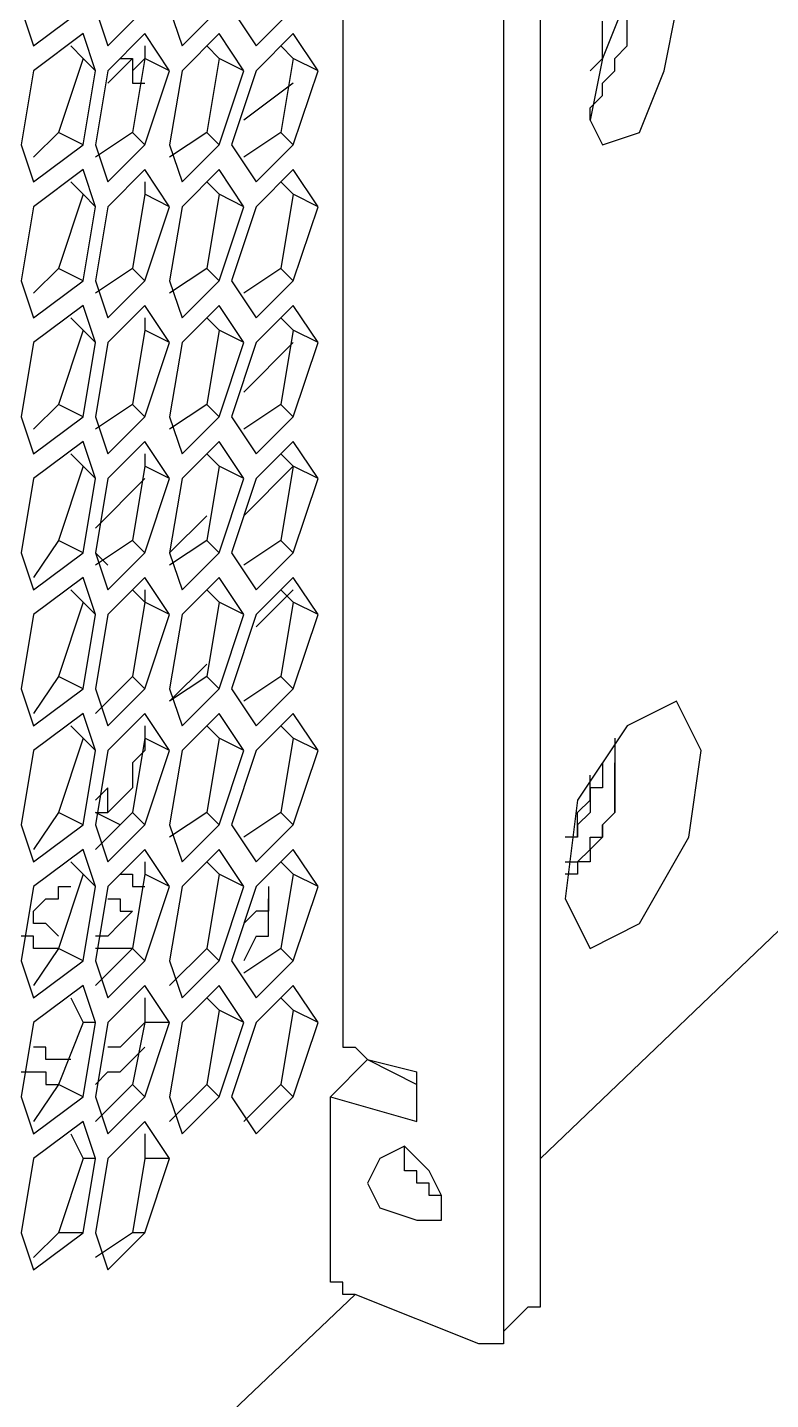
# Model space of a CAD drawing. Header units: millimetres. Extents: x 929 to 1725, y 58 to 532.
# Drawn here: x 1097.09 to 1104.12, y 390.11 to 403.1 of the extents above; entities that cross this region are included whole.
import ezdxf

# ---------------------------------------------------------------- set-up
doc = ezdxf.new("R2010")
doc.units = ezdxf.units.MM
doc.header["$MEASUREMENT"] = 0
doc.layers.add('TT-WIRE-EQPM', color=6, linetype='CONTINUOUS')

msp = doc.modelspace()

# ---------------------------------------------------------------- linework, layer by layer
at = {"layer": 'TT-WIRE-EQPM', "linetype": 'Continuous'}
for points in [[(1104.63812, 413.93008), (1104.63812, 413.93008), (1104.63812, 414.04713), (1104.63812, 414.04713), (1104.75516, 414.04713), (1104.75516, 414.04713), (1104.75516, 413.93008), (1104.75516, 413.93008), (1104.75516, 413.93008), (1104.75516, 413.93008), (1104.75516, 413.81304), (1104.75516, 395.32047), (1104.75516, 395.32047), (1104.75516, 395.20343), (1104.75516, 395.20343), (1104.75516, 395.20343), (1104.75516, 395.08638), (1104.75516, 395.08638), (1104.63812, 394.96934), (1104.63812, 394.96934), (1104.63812, 394.96934), (1104.63812, 394.96934), (1101.94616, 392.39443)], [(1101.94616, 391.10697), (1101.94616, 409.59954)], [(1101.59504, 409.36546), (1101.59504, 390.87289)], [(1100.0735, 407.96096), (1100.0735, 393.56484)], [(1102.53137, 401.99184), (1102.8825, 402.10888), (1103.11658, 402.69409), (1103.23362, 403.2793), (1103.11658, 403.51338), (1102.76545, 403.39634), (1102.53137, 402.81113), (1102.41433, 402.22592), (1102.53137, 401.99184)], [(1102.41433, 402.22592), (1102.41433, 402.34296), (1102.53137, 402.46001), (1102.53137, 402.57705), (1102.64841, 402.69409), (1102.64841, 402.81113), (1102.76545, 402.92817), (1102.76545, 403.04521), (1102.76545, 403.16226), (1102.76545, 403.2793), (1102.76545, 403.2793), (1102.76545, 403.2793), (1102.76545, 403.2793), (1102.76545, 403.39634), (1102.76545, 403.39634), (1102.76545, 403.39634), (1102.76545, 403.39634), (1102.76545, 403.39634), (1102.76545, 403.39634), (1102.76545, 403.39634), (1102.76545, 403.39634)], [(1097.03042, 403.2793), (1097.14746, 402.92817)], [(1097.14746, 402.92817), (1097.61562, 403.2793)], [(1097.73267, 403.2793), (1097.84971, 402.92817)], [(1097.84971, 402.92817), (1098.20083, 403.2793)], [(1098.43492, 403.2793), (1098.55196, 402.92817)], [(1098.55196, 402.92817), (1098.90308, 403.2793)], [(1099.02012, 403.2793), (1099.25421, 402.92817)], [(1099.25421, 402.92817), (1099.60533, 403.2793)], [(1102.41433, 402.69409), (1102.41433, 402.69409), (1102.53137, 402.81113), (1102.53137, 402.81113), (1102.53137, 402.81113), (1102.53137, 402.92817), (1102.53137, 402.92817), (1102.53137, 402.92817), (1102.53137, 403.04521), (1102.53137, 403.04521), (1102.53137, 403.16226)], [(1097.61562, 403.04521), (1097.14746, 402.69409)], [(1097.73267, 402.69409), (1097.61562, 403.04521)], [(1098.20083, 403.04521), (1097.84971, 402.69409)], [(1098.43492, 402.69409), (1098.20083, 403.04521)], [(1098.90308, 403.04521), (1098.55196, 402.69409)], [(1099.13716, 402.69409), (1098.90308, 403.04521)], [(1099.60533, 403.04521), (1099.25421, 402.69409)], [(1099.83941, 402.69409), (1099.60533, 403.04521)], [(1097.49858, 402.92817), (1097.61562, 402.81113)], [(1098.20083, 402.92817), (1098.20083, 402.81113)], [(1098.78604, 402.92817), (1098.90308, 402.81113)], [(1099.48829, 402.92817), (1099.60533, 402.81113)], [(1097.61562, 402.81113), (1097.38154, 402.10888)], [(1097.73267, 402.69409), (1097.61562, 402.81113)], [(1097.84971, 402.57705), (1098.08379, 402.81113)], [(1097.96675, 402.81113), (1098.08379, 402.81113)], [(1098.20083, 402.81113), (1098.08379, 402.10888)], [(1098.08379, 402.69409), (1098.20083, 402.81113)], [(1098.08379, 402.81113), (1098.08379, 402.81113), (1098.08379, 402.69409), (1098.08379, 402.69409), (1098.08379, 402.69409), (1098.08379, 402.57705), (1098.08379, 402.57705), (1098.08379, 402.57705), (1098.20083, 402.57705), (1098.20083, 402.57705), (1098.20083, 402.57705)], [(1098.43492, 402.69409), (1098.20083, 402.81113)], [(1098.90308, 402.81113), (1098.78604, 402.10888)], [(1099.13716, 402.69409), (1098.90308, 402.81113)], [(1099.60533, 402.81113), (1099.48829, 402.10888)], [(1099.83941, 402.69409), (1099.60533, 402.81113)], [(1097.14746, 402.69409), (1097.03042, 401.99184)], [(1097.61562, 401.99184), (1097.73267, 402.69409)], [(1097.84971, 402.69409), (1097.73267, 401.99184)], [(1098.20083, 401.99184), (1098.43492, 402.69409)], [(1098.55196, 402.69409), (1098.43492, 401.99184)], [(1098.90308, 401.99184), (1099.13716, 402.69409)], [(1099.25421, 402.69409), (1099.02012, 401.99184)], [(1099.60533, 401.99184), (1099.83941, 402.69409)], [(1099.60533, 402.57705), (1099.13716, 402.22592)], [(1097.38154, 402.10888), (1097.14746, 401.8748)], [(1097.61562, 401.99184), (1097.38154, 402.10888)], [(1098.08379, 402.10888), (1097.73267, 401.8748)], [(1098.20083, 401.99184), (1098.08379, 402.10888)], [(1098.78604, 402.10888), (1098.43492, 401.8748)], [(1098.90308, 401.99184), (1098.78604, 402.10888)], [(1099.48829, 402.10888), (1099.13716, 401.8748)], [(1099.60533, 401.99184), (1099.48829, 402.10888)], [(1097.03042, 401.99184), (1097.14746, 401.64072)], [(1097.14746, 401.64072), (1097.61562, 401.99184)], [(1097.73267, 401.99184), (1097.84971, 401.64072)], [(1097.84971, 401.64072), (1098.20083, 401.99184)], [(1098.43492, 401.99184), (1098.55196, 401.64072)], [(1098.55196, 401.64072), (1098.90308, 401.99184)], [(1099.02012, 401.99184), (1099.25421, 401.64072)], [(1099.25421, 401.64072), (1099.60533, 401.99184)], [(1097.61562, 401.75776), (1097.14746, 401.40663)], [(1097.73267, 401.40663), (1097.61562, 401.75776)], [(1098.20083, 401.75776), (1097.84971, 401.40663)], [(1098.43492, 401.40663), (1098.20083, 401.75776)], [(1098.90308, 401.75776), (1098.55196, 401.40663)], [(1099.13716, 401.40663), (1098.90308, 401.75776)], [(1099.60533, 401.75776), (1099.25421, 401.40663)], [(1099.83941, 401.40663), (1099.60533, 401.75776)], [(1097.49858, 401.64072), (1097.61562, 401.52367)], [(1098.20083, 401.64072), (1098.20083, 401.52367)], [(1098.78604, 401.64072), (1098.90308, 401.52367)], [(1099.48829, 401.64072), (1099.60533, 401.52367)], [(1097.61562, 401.52367), (1097.38154, 400.82142)], [(1097.73267, 401.40663), (1097.61562, 401.52367)], [(1098.20083, 401.52367), (1098.08379, 400.82142)], [(1098.43492, 401.40663), (1098.20083, 401.52367)], [(1098.90308, 401.52367), (1098.78604, 400.82142)], [(1099.13716, 401.40663), (1098.90308, 401.52367)], [(1099.60533, 401.52367), (1099.48829, 400.82142)], [(1099.83941, 401.40663), (1099.60533, 401.52367)], [(1097.14746, 401.40663), (1097.03042, 400.70438)], [(1097.61562, 400.70438), (1097.73267, 401.40663)], [(1097.84971, 401.40663), (1097.73267, 400.70438)], [(1098.20083, 400.70438), (1098.43492, 401.40663)], [(1098.55196, 401.40663), (1098.43492, 400.70438)], [(1098.90308, 400.70438), (1099.13716, 401.40663)], [(1099.25421, 401.40663), (1099.02012, 400.70438)], [(1099.60533, 400.70438), (1099.83941, 401.40663)], [(1097.38154, 400.82142), (1097.14746, 400.58734)], [(1097.61562, 400.70438), (1097.38154, 400.82142)], [(1098.08379, 400.82142), (1097.73267, 400.58734)], [(1098.20083, 400.70438), (1098.08379, 400.82142)], [(1098.78604, 400.82142), (1098.43492, 400.58734)], [(1098.90308, 400.70438), (1098.78604, 400.82142)], [(1099.48829, 400.82142), (1099.13716, 400.58734)], [(1099.60533, 400.70438), (1099.48829, 400.82142)], [(1097.03042, 400.70438), (1097.14746, 400.35326)], [(1097.14746, 400.35326), (1097.61562, 400.70438)], [(1097.73267, 400.70438), (1097.84971, 400.35326)], [(1097.84971, 400.35326), (1098.20083, 400.70438)], [(1098.43492, 400.70438), (1098.55196, 400.35326)], [(1098.55196, 400.35326), (1098.90308, 400.70438)], [(1099.02012, 400.70438), (1099.25421, 400.35326)], [(1099.25421, 400.35326), (1099.60533, 400.70438)], [(1097.61562, 400.4703), (1097.14746, 400.11917)], [(1097.73267, 400.11917), (1097.61562, 400.4703)], [(1098.20083, 400.4703), (1097.84971, 400.11917)], [(1098.43492, 400.11917), (1098.20083, 400.4703)], [(1098.90308, 400.4703), (1098.55196, 400.11917)], [(1099.13716, 400.11917), (1098.90308, 400.4703)], [(1099.60533, 400.4703), (1099.25421, 400.11917)], [(1099.83941, 400.11917), (1099.60533, 400.4703)], [(1097.49858, 400.35326), (1097.61562, 400.23622)], [(1098.20083, 400.35326), (1098.20083, 400.23622)], [(1098.78604, 400.35326), (1098.90308, 400.23622)], [(1099.48829, 400.35326), (1099.60533, 400.23622)], [(1097.61562, 400.23622), (1097.38154, 399.53397)], [(1097.73267, 400.11917), (1097.61562, 400.23622)], [(1098.20083, 400.23622), (1098.08379, 399.53397)], [(1098.43492, 400.11917), (1098.20083, 400.23622)], [(1098.90308, 400.23622), (1098.78604, 399.53397)], [(1099.13716, 400.11917), (1098.90308, 400.23622)], [(1099.60533, 400.23622), (1099.48829, 399.53397)], [(1099.83941, 400.11917), (1099.60533, 400.23622)], [(1097.14746, 400.11917), (1097.03042, 399.41692)], [(1097.61562, 399.41692), (1097.73267, 400.11917)], [(1097.84971, 400.11917), (1097.73267, 399.41692)], [(1098.20083, 399.41692), (1098.43492, 400.11917)], [(1098.55196, 400.11917), (1098.43492, 399.41692)], [(1098.90308, 399.41692), (1099.13716, 400.11917)], [(1099.25421, 400.11917), (1099.02012, 399.41692)], [(1099.60533, 400.11917), (1099.13716, 399.65101)], [(1099.60533, 399.41692), (1099.83941, 400.11917)], [(1097.38154, 399.53397), (1097.14746, 399.29988)], [(1097.61562, 399.41692), (1097.38154, 399.53397)], [(1098.08379, 399.53397), (1097.73267, 399.29988)], [(1098.20083, 399.41692), (1098.08379, 399.53397)], [(1098.78604, 399.53397), (1098.43492, 399.29988)], [(1098.90308, 399.41692), (1098.78604, 399.53397)], [(1099.48829, 399.53397), (1099.13716, 399.29988)], [(1099.60533, 399.41692), (1099.48829, 399.53397)], [(1097.03042, 399.41692), (1097.14746, 399.0658)], [(1097.14746, 399.0658), (1097.61562, 399.41692)], [(1097.73267, 399.41692), (1097.84971, 399.0658)], [(1097.84971, 399.0658), (1098.20083, 399.41692)], [(1098.43492, 399.41692), (1098.55196, 399.0658)], [(1098.55196, 399.0658), (1098.90308, 399.41692)], [(1099.02012, 399.41692), (1099.25421, 399.0658)], [(1099.25421, 399.0658), (1099.60533, 399.41692)], [(1097.61562, 399.18284), (1097.14746, 398.83172)], [(1097.73267, 398.83172), (1097.61562, 399.18284)], [(1098.20083, 399.18284), (1097.84971, 398.83172)], [(1098.43492, 398.83172), (1098.20083, 399.18284)], [(1098.90308, 399.18284), (1098.55196, 398.83172)], [(1099.13716, 398.83172), (1098.90308, 399.18284)], [(1099.60533, 399.18284), (1099.25421, 398.83172)], [(1099.83941, 398.83172), (1099.60533, 399.18284)], [(1097.49858, 399.0658), (1097.61562, 398.94876)], [(1098.20083, 399.0658), (1098.20083, 398.94876)], [(1098.78604, 399.0658), (1098.90308, 398.94876)], [(1099.48829, 399.0658), (1099.60533, 398.94876)], [(1097.61562, 398.94876), (1097.38154, 398.24651)], [(1097.73267, 398.83172), (1097.61562, 398.94876)], [(1098.20083, 398.94876), (1098.08379, 398.24651)], [(1098.43492, 398.83172), (1098.20083, 398.94876)], [(1098.90308, 398.94876), (1098.78604, 398.24651)], [(1099.13716, 398.83172), (1098.90308, 398.94876)], [(1099.13716, 398.48059), (1099.60533, 398.94876)], [(1099.60533, 398.94876), (1099.48829, 398.24651)], [(1099.83941, 398.83172), (1099.60533, 398.94876)], [(1097.14746, 398.83172), (1097.03042, 398.12947)], [(1097.61562, 398.12947), (1097.73267, 398.83172)], [(1097.84971, 398.83172), (1097.73267, 398.12947)], [(1098.20083, 398.83172), (1097.73267, 398.36355)], [(1098.20083, 398.12947), (1098.43492, 398.83172)], [(1098.55196, 398.83172), (1098.43492, 398.12947)], [(1098.90308, 398.12947), (1099.13716, 398.83172)], [(1099.25421, 398.83172), (1099.02012, 398.12947)], [(1099.60533, 398.12947), (1099.83941, 398.83172)], [(1098.43492, 398.12947), (1098.78604, 398.48059)], [(1097.38154, 398.24651), (1097.14746, 397.89538)], [(1097.61562, 398.12947), (1097.38154, 398.24651)], [(1098.08379, 398.24651), (1097.73267, 398.01243)], [(1098.20083, 398.12947), (1098.08379, 398.24651)], [(1098.78604, 398.24651), (1098.43492, 398.01243)], [(1098.90308, 398.12947), (1098.78604, 398.24651)], [(1099.48829, 398.24651), (1099.13716, 398.01243)], [(1099.60533, 398.12947), (1099.48829, 398.24651)], [(1097.03042, 398.12947), (1097.14746, 397.77834)], [(1097.14746, 397.77834), (1097.61562, 398.12947)], [(1097.73267, 398.12947), (1097.84971, 397.77834)], [(1097.73267, 398.12947), (1097.84971, 398.01243), (1097.84971, 398.01243)], [(1097.84971, 397.77834), (1098.20083, 398.12947)], [(1098.43492, 398.12947), (1098.55196, 397.77834)], [(1098.55196, 397.77834), (1098.90308, 398.12947)], [(1099.02012, 398.12947), (1099.25421, 397.77834)], [(1099.25421, 397.77834), (1099.60533, 398.12947)], [(1097.61562, 397.89538), (1097.14746, 397.54426)], [(1097.73267, 397.54426), (1097.61562, 397.89538)], [(1098.20083, 397.89538), (1097.84971, 397.54426)], [(1098.43492, 397.54426), (1098.20083, 397.89538)], [(1098.90308, 397.89538), (1098.55196, 397.54426)], [(1099.13716, 397.54426), (1098.90308, 397.89538)], [(1099.60533, 397.89538), (1099.25421, 397.54426)], [(1099.83941, 397.54426), (1099.60533, 397.89538)], [(1097.49858, 397.77834), (1097.61562, 397.6613)], [(1098.08379, 397.77834), (1098.08379, 397.77834), (1098.08379, 397.77834), (1098.08379, 397.77834), (1098.20083, 397.6613), (1098.20083, 397.6613), (1098.20083, 397.6613), (1098.20083, 397.6613), (1098.20083, 397.6613), (1098.20083, 397.6613), (1098.20083, 397.6613)], [(1098.20083, 397.77834), (1098.20083, 397.6613)], [(1098.78604, 397.77834), (1098.90308, 397.6613)], [(1099.60533, 397.77834), (1099.25421, 397.42722)], [(1099.48829, 397.77834), (1099.60533, 397.6613)], [(1097.14746, 397.54426), (1097.03042, 396.84201)], [(1097.61562, 397.6613), (1097.38154, 396.95905)], [(1097.73267, 397.54426), (1097.61562, 397.6613)], [(1097.61562, 396.84201), (1097.73267, 397.54426)], [(1097.84971, 397.54426), (1097.73267, 396.84201)], [(1098.20083, 397.6613), (1098.08379, 396.95905)], [(1098.43492, 397.54426), (1098.20083, 397.6613)], [(1098.20083, 396.84201), (1098.43492, 397.54426)], [(1098.55196, 397.54426), (1098.43492, 396.84201)], [(1098.90308, 397.6613), (1098.78604, 396.95905)], [(1099.13716, 397.54426), (1098.90308, 397.6613)], [(1098.90308, 396.84201), (1099.13716, 397.54426)], [(1099.25421, 397.54426), (1099.02012, 396.84201)], [(1099.60533, 397.6613), (1099.48829, 396.95905)], [(1099.83941, 397.54426), (1099.60533, 397.6613)], [(1099.60533, 396.84201), (1099.83941, 397.54426)], [(1098.78604, 397.07609), (1098.43492, 396.72497)], [(1097.38154, 396.95905), (1097.14746, 396.60793)], [(1097.61562, 396.84201), (1097.38154, 396.95905)], [(1098.08379, 396.95905), (1097.73267, 396.60793)], [(1098.20083, 396.84201), (1098.08379, 396.95905)], [(1098.78604, 396.95905), (1098.43492, 396.72497)], [(1098.90308, 396.84201), (1098.78604, 396.95905)], [(1099.48829, 396.95905), (1099.13716, 396.72497)], [(1099.60533, 396.84201), (1099.48829, 396.95905)], [(1097.03042, 396.84201), (1097.14746, 396.49088)], [(1097.14746, 396.49088), (1097.61562, 396.84201)], [(1097.73267, 396.84201), (1097.84971, 396.49088)], [(1097.84971, 396.49088), (1098.20083, 396.84201)], [(1098.43492, 396.84201), (1098.55196, 396.49088)], [(1098.55196, 396.49088), (1098.90308, 396.84201)], [(1099.02012, 396.84201), (1099.25421, 396.49088)], [(1099.25421, 396.49088), (1099.60533, 396.84201)], [(1102.41433, 394.38414), (1102.8825, 394.61822), (1103.35066, 395.43751), (1103.4677, 396.2568), (1103.23362, 396.72497), (1102.76545, 396.49088), (1102.29729, 395.78863), (1102.18025, 394.8523), (1102.41433, 394.38414)], [(1097.61562, 396.60793), (1097.14746, 396.2568)], [(1097.73267, 396.2568), (1097.61562, 396.60793)], [(1098.20083, 396.60793), (1097.84971, 396.2568)], [(1098.43492, 396.2568), (1098.20083, 396.60793)], [(1098.90308, 396.60793), (1098.55196, 396.2568)], [(1099.13716, 396.2568), (1098.90308, 396.60793)], [(1099.60533, 396.60793), (1099.25421, 396.2568)], [(1099.83941, 396.2568), (1099.60533, 396.60793)], [(1097.49858, 396.49088), (1097.61562, 396.37384)], [(1098.20083, 396.49088), (1098.20083, 396.37384)], [(1098.78604, 396.49088), (1098.90308, 396.37384)], [(1099.48829, 396.49088), (1099.60533, 396.37384)], [(1097.14746, 396.2568), (1097.03042, 395.55455)], [(1097.61562, 396.37384), (1097.38154, 395.67159)], [(1097.73267, 396.2568), (1097.61562, 396.37384)], [(1097.61562, 395.55455), (1097.73267, 396.2568)], [(1097.84971, 396.2568), (1097.73267, 395.55455)], [(1098.20083, 396.37384), (1098.20083, 396.37384), (1098.20083, 396.2568), (1098.20083, 396.2568), (1098.08379, 396.13976), (1098.08379, 396.13976), (1098.08379, 396.13976), (1098.08379, 396.02272), (1098.08379, 396.02272), (1098.08379, 395.90568), (1098.08379, 395.90568), (1097.84971, 395.67159)], [(1098.20083, 396.37384), (1098.08379, 395.67159)], [(1098.43492, 396.2568), (1098.20083, 396.37384)], [(1098.20083, 395.55455), (1098.43492, 396.2568)], [(1098.55196, 396.2568), (1098.43492, 395.55455)], [(1098.90308, 396.37384), (1098.78604, 395.67159)], [(1099.13716, 396.2568), (1098.90308, 396.37384)], [(1098.90308, 395.55455), (1099.13716, 396.2568)], [(1099.25421, 396.2568), (1099.02012, 395.55455)], [(1099.60533, 396.37384), (1099.48829, 395.67159)], [(1099.83941, 396.2568), (1099.60533, 396.37384)], [(1099.60533, 395.55455), (1099.83941, 396.2568)], [(1102.64841, 396.37384), (1102.64841, 396.37384), (1102.64841, 396.37384), (1102.64841, 396.2568), (1102.64841, 396.2568), (1102.64841, 396.2568), (1102.64841, 396.2568), (1102.64841, 396.13976), (1102.64841, 396.13976), (1102.64841, 396.13976), (1102.64841, 396.13976), (1102.64841, 396.02272), (1102.64841, 395.90568), (1102.64841, 395.78863), (1102.64841, 395.67159), (1102.53137, 395.55455), (1102.53137, 395.55455), (1102.53137, 395.43751), (1102.41433, 395.32047), (1102.41433, 395.20343), (1102.29729, 395.20343), (1102.29729, 395.20343), (1102.29729, 395.20343), (1102.29729, 395.20343), (1102.29729, 395.20343), (1102.29729, 395.20343), (1102.29729, 395.08638), (1102.18025, 395.08638), (1102.18025, 395.08638), (1102.18025, 395.08638), (1102.18025, 395.08638)], [(1102.18025, 395.20343), (1102.18025, 395.20343), (1102.29729, 395.20343), (1102.29729, 395.20343), (1102.29729, 395.20343), (1102.41433, 395.32047), (1102.41433, 395.32047), (1102.41433, 395.32047), (1102.41433, 395.43751), (1102.53137, 395.43751), (1102.53137, 395.55455), (1102.53137, 395.55455), (1102.53137, 395.55455), (1102.64841, 395.67159), (1102.64841, 395.78863), (1102.64841, 395.78863), (1102.64841, 395.90568), (1102.64841, 395.90568), (1102.64841, 396.02272), (1102.64841, 396.13976), (1102.64841, 396.13976)], [(1102.53137, 396.13976), (1102.53137, 396.13976), (1102.53137, 396.02272), (1102.53137, 395.90568), (1102.41433, 395.90568), (1102.41433, 395.78863), (1102.41433, 395.67159), (1102.29729, 395.55455), (1102.29729, 395.55455), (1102.29729, 395.43751), (1102.18025, 395.43751)], [(1102.29729, 395.43751), (1102.29729, 395.55455), (1102.29729, 395.55455), (1102.29729, 395.67159), (1102.29729, 395.67159), (1102.41433, 395.78863), (1102.41433, 395.78863), (1102.41433, 395.90568), (1102.41433, 395.90568), (1102.41433, 396.02272), (1102.41433, 396.02272)], [(1097.73267, 395.67159), (1097.84971, 395.67159), (1097.84971, 395.90568), (1097.73267, 395.78863)], [(1097.38154, 395.67159), (1097.14746, 395.32047)], [(1097.61562, 395.55455), (1097.38154, 395.67159)], [(1097.96675, 395.55455), (1097.73267, 395.67159)], [(1098.08379, 395.67159), (1097.73267, 395.32047)], [(1098.20083, 395.55455), (1098.08379, 395.67159)], [(1098.78604, 395.67159), (1098.43492, 395.43751)], [(1098.90308, 395.55455), (1098.78604, 395.67159)], [(1099.48829, 395.67159), (1099.13716, 395.43751)], [(1099.60533, 395.55455), (1099.48829, 395.67159)], [(1097.03042, 395.55455), (1097.14746, 395.20343)], [(1097.14746, 395.20343), (1097.61562, 395.55455)], [(1097.73267, 395.55455), (1097.84971, 395.20343)], [(1097.84971, 395.20343), (1098.20083, 395.55455)], [(1098.43492, 395.55455), (1098.55196, 395.20343)], [(1098.55196, 395.20343), (1098.90308, 395.55455)], [(1099.02012, 395.55455), (1099.25421, 395.20343)], [(1099.25421, 395.20343), (1099.60533, 395.55455)], [(1097.61562, 395.32047), (1097.14746, 394.96934)], [(1097.73267, 394.96934), (1097.61562, 395.32047)], [(1098.20083, 395.32047), (1097.84971, 394.96934)], [(1098.43492, 394.96934), (1098.20083, 395.32047)], [(1098.90308, 395.32047), (1098.55196, 394.96934)], [(1099.13716, 394.96934), (1098.90308, 395.32047)], [(1099.60533, 395.32047), (1099.25421, 394.96934)], [(1099.83941, 394.96934), (1099.60533, 395.32047)], [(1097.61562, 395.08638), (1097.38154, 394.38414)], [(1097.49858, 395.20343), (1097.61562, 395.08638)], [(1097.73267, 394.96934), (1097.61562, 395.08638)], [(1097.96675, 395.08638), (1097.96675, 395.08638), (1098.08379, 395.08638), (1098.08379, 394.96934), (1098.08379, 394.96934), (1098.08379, 394.96934), (1098.08379, 394.96934), (1098.20083, 394.96934), (1098.20083, 394.96934), (1098.20083, 394.96934), (1098.20083, 394.96934)], [(1098.20083, 395.08638), (1098.08379, 394.38414)], [(1098.20083, 395.20343), (1098.20083, 395.08638)], [(1098.43492, 394.96934), (1098.20083, 395.08638)], [(1098.78604, 395.20343), (1098.90308, 395.08638)], [(1098.90308, 395.08638), (1098.78604, 394.38414)], [(1099.13716, 394.96934), (1098.90308, 395.08638)], [(1099.48829, 395.20343), (1099.60533, 395.08638)], [(1099.60533, 395.08638), (1099.48829, 394.38414)], [(1099.83941, 394.96934), (1099.60533, 395.08638)], [(1097.14746, 394.96934), (1097.03042, 394.26709)], [(1097.38154, 394.50118), (1097.38154, 394.50118), (1097.2645, 394.61822), (1097.2645, 394.61822), (1097.14746, 394.61822), (1097.14746, 394.73526), (1097.14746, 394.73526), (1097.2645, 394.8523), (1097.2645, 394.8523), (1097.38154, 394.8523), (1097.38154, 394.96934), (1097.38154, 394.96934), (1097.38154, 394.96934), (1097.38154, 394.96934), (1097.49858, 394.96934), (1097.49858, 394.96934), (1097.49858, 394.96934), (1097.49858, 394.96934), (1097.49858, 394.96934), (1097.49858, 394.96934), (1097.49858, 394.96934)], [(1097.61562, 394.26709), (1097.73267, 394.96934)], [(1097.84971, 394.96934), (1097.73267, 394.26709)], [(1098.20083, 394.26709), (1098.43492, 394.96934)], [(1098.55196, 394.96934), (1098.43492, 394.26709)], [(1098.90308, 394.26709), (1099.13716, 394.96934)], [(1099.25421, 394.96934), (1099.02012, 394.26709)], [(1099.37125, 394.96934), (1099.37125, 394.96934), (1099.37125, 394.96934), (1099.37125, 394.96934), (1099.37125, 394.8523), (1099.37125, 394.8523), (1099.37125, 394.8523), (1099.37125, 394.8523), (1099.37125, 394.73526), (1099.37125, 394.73526), (1099.25421, 394.73526)], [(1099.60533, 394.26709), (1099.83941, 394.96934)], [(1097.84971, 394.8523), (1097.84971, 394.8523), (1097.96675, 394.8523), (1097.96675, 394.8523), (1097.96675, 394.8523), (1097.96675, 394.8523), (1097.96675, 394.73526), (1097.96675, 394.73526), (1097.96675, 394.73526), (1098.08379, 394.73526), (1098.08379, 394.73526), (1098.08379, 394.73526), (1097.96675, 394.61822), (1097.96675, 394.61822), (1097.96675, 394.61822), (1097.96675, 394.61822), (1097.96675, 394.61822), (1097.84971, 394.50118), (1097.84971, 394.50118), (1097.84971, 394.50118), (1097.73267, 394.50118)], [(1099.25421, 394.50118), (1099.25421, 394.50118), (1099.37125, 394.50118), (1099.37125, 394.50118), (1099.37125, 394.50118), (1099.37125, 394.61822), (1099.37125, 394.61822), (1099.37125, 394.61822), (1099.37125, 394.61822), (1099.37125, 394.61822), (1099.37125, 394.61822), (1099.37125, 394.8523)], [(1099.25421, 394.73526), (1099.13716, 394.61822)], [(1097.38154, 394.38414), (1097.38154, 394.38414), (1097.38154, 394.38414), (1097.38154, 394.38414), (1097.2645, 394.38414), (1097.2645, 394.38414), (1097.2645, 394.38414), (1097.2645, 394.38414), (1097.2645, 394.38414), (1097.2645, 394.38414), (1097.2645, 394.38414), (1097.2645, 394.38414), (1097.2645, 394.38414), (1097.14746, 394.38414), (1097.14746, 394.38414), (1097.14746, 394.38414), (1097.14746, 394.38414), (1097.14746, 394.38414), (1097.14746, 394.50118), (1097.03042, 394.50118), (1097.03042, 394.50118)], [(1099.25421, 394.50118), (1099.13716, 394.26709)], [(1097.38154, 394.38414), (1097.14746, 394.03301)], [(1097.61562, 394.26709), (1097.38154, 394.38414)], [(1098.08379, 394.38414), (1097.73267, 394.03301)], [(1098.08379, 394.38414), (1098.08379, 394.38414), (1097.96675, 394.38414), (1097.96675, 394.38414), (1097.96675, 394.38414), (1097.96675, 394.38414), (1097.84971, 394.38414), (1097.84971, 394.38414), (1097.73267, 394.38414), (1097.73267, 394.38414), (1097.73267, 394.38414)], [(1098.20083, 394.26709), (1098.08379, 394.38414)], [(1098.78604, 394.38414), (1098.43492, 394.03301)], [(1098.90308, 394.26709), (1098.78604, 394.38414)], [(1099.48829, 394.38414), (1099.13716, 394.15005)], [(1099.60533, 394.26709), (1099.48829, 394.38414)], [(1097.03042, 394.26709), (1097.14746, 393.91597)], [(1097.14746, 393.91597), (1097.61562, 394.26709)], [(1097.73267, 394.26709), (1097.84971, 393.91597)], [(1097.84971, 393.91597), (1098.20083, 394.26709)], [(1098.43492, 394.26709), (1098.55196, 393.91597)], [(1098.55196, 393.91597), (1098.90308, 394.26709)], [(1099.02012, 394.26709), (1099.25421, 393.91597)], [(1099.25421, 393.91597), (1099.60533, 394.26709)], [(1097.61562, 394.03301), (1097.14746, 393.68189)], [(1097.49858, 393.91597), (1097.61562, 393.68189)], [(1097.73267, 393.68189), (1097.61562, 394.03301)], [(1098.20083, 394.03301), (1097.84971, 393.68189)], [(1098.43492, 393.68189), (1098.20083, 394.03301)], [(1098.20083, 393.91597), (1098.20083, 393.68189)], [(1098.90308, 394.03301), (1098.55196, 393.68189)], [(1098.78604, 393.91597), (1098.90308, 393.79893)], [(1099.13716, 393.68189), (1098.90308, 394.03301)], [(1099.60533, 394.03301), (1099.25421, 393.68189)], [(1099.48829, 393.91597), (1099.60533, 393.79893)], [(1099.83941, 393.68189), (1099.60533, 394.03301)], [(1098.90308, 393.79893), (1098.78604, 393.09668)], [(1099.13716, 393.68189), (1098.90308, 393.79893)], [(1099.60533, 393.79893), (1099.48829, 393.09668)], [(1099.83941, 393.68189), (1099.60533, 393.79893)], [(1097.14746, 393.68189), (1097.03042, 392.97964)], [(1097.61562, 393.68189), (1097.38154, 393.09668)], [(1097.73267, 393.68189), (1097.61562, 393.68189)], [(1097.61562, 392.97964), (1097.73267, 393.68189)], [(1097.84971, 393.68189), (1097.73267, 392.97964)], [(1098.20083, 393.68189), (1097.96675, 393.4478)], [(1098.20083, 393.68189), (1098.08379, 393.09668)], [(1098.43492, 393.68189), (1098.20083, 393.68189)], [(1098.20083, 392.97964), (1098.43492, 393.68189)], [(1098.55196, 393.68189), (1098.43492, 392.97964)], [(1098.90308, 392.97964), (1099.13716, 393.68189)], [(1099.25421, 393.68189), (1099.02012, 392.97964)], [(1099.60533, 392.97964), (1099.83941, 393.68189)], [(1100.0735, 393.56484), (1100.0735, 393.56484), (1100.0735, 393.4478), (1100.19054, 393.4478), (1100.19054, 393.4478), (1100.19054, 393.4478), (1100.19054, 393.4478), (1100.19054, 393.4478), (1100.30758, 393.33076), (1100.30758, 393.33076), (1100.30758, 393.33076)], [(1097.2645, 393.4478), (1097.14746, 393.4478)], [(1097.49858, 393.33076), (1097.38154, 393.33076), (1097.38154, 393.33076), (1097.38154, 393.33076), (1097.38154, 393.33076), (1097.38154, 393.33076), (1097.2645, 393.33076), (1097.2645, 393.33076), (1097.2645, 393.33076), (1097.2645, 393.33076), (1097.2645, 393.4478)], [(1097.96675, 393.4478), (1097.96675, 393.4478), (1097.96675, 393.4478), (1097.96675, 393.4478), (1097.96675, 393.4478), (1097.96675, 393.4478), (1097.84971, 393.4478), (1097.84971, 393.4478), (1097.84971, 393.4478), (1097.84971, 393.4478), (1097.84971, 393.4478)], [(1098.20083, 393.4478), (1097.96675, 393.21372)], [(1100.30758, 393.33076), (1099.95646, 392.97964), (1100.77575, 392.74555), (1100.77575, 393.21372)], [(1100.30758, 393.33076), (1100.77575, 393.21372)], [(1100.30758, 393.33076), (1100.77575, 393.09668)], [(1097.03042, 393.21372), (1097.2645, 393.21372)], [(1097.2645, 393.21372), (1097.2645, 393.09668), (1097.2645, 393.09668), (1097.2645, 393.09668), (1097.2645, 393.09668), (1097.2645, 393.09668), (1097.2645, 393.09668), (1097.38154, 393.09668), (1097.38154, 393.09668), (1097.38154, 393.09668), (1097.38154, 393.09668)], [(1097.73267, 393.09668), (1097.73267, 393.09668), (1097.84971, 393.21372), (1097.84971, 393.21372), (1097.84971, 393.21372), (1097.84971, 393.21372), (1097.96675, 393.21372), (1097.96675, 393.21372), (1097.96675, 393.21372), (1097.96675, 393.21372), (1097.96675, 393.21372)], [(1097.38154, 393.09668), (1097.14746, 392.74555)], [(1097.61562, 392.97964), (1097.38154, 393.09668)], [(1098.08379, 393.09668), (1097.73267, 392.74555)], [(1098.20083, 392.97964), (1098.08379, 393.09668)], [(1098.78604, 393.09668), (1098.43492, 392.74555)], [(1098.90308, 392.97964), (1098.78604, 393.09668)], [(1099.48829, 393.09668), (1099.13716, 392.74555)], [(1099.60533, 392.97964), (1099.48829, 393.09668)], [(1097.03042, 392.97964), (1097.14746, 392.62851)], [(1097.14746, 392.62851), (1097.61562, 392.97964)], [(1097.73267, 392.97964), (1097.84971, 392.62851)], [(1097.84971, 392.62851), (1098.20083, 392.97964)], [(1098.43492, 392.97964), (1098.55196, 392.62851)], [(1098.55196, 392.62851), (1098.90308, 392.97964)], [(1099.02012, 392.97964), (1099.25421, 392.62851)], [(1099.25421, 392.62851), (1099.60533, 392.97964)], [(1100.19054, 391.10697), (1100.19054, 391.10697), (1100.19054, 391.10697), (1100.0735, 391.10697), (1100.0735, 391.22401), (1100.0735, 391.22401), (1099.95646, 391.22401), (1099.95646, 391.34105), (1099.95646, 391.34105), (1099.95646, 391.34105), (1099.95646, 391.34105), (1099.95646, 392.97964)], [(1097.61562, 392.74555), (1097.14746, 392.39443)], [(1097.73267, 392.39443), (1097.61562, 392.74555)], [(1098.20083, 392.74555), (1097.84971, 392.39443)], [(1098.43492, 392.39443), (1098.20083, 392.74555)], [(1097.49858, 392.62851), (1097.61562, 392.39443)], [(1098.20083, 392.62851), (1098.20083, 392.39443)], [(1101.00983, 391.80922), (1101.00983, 392.0433), (1100.89279, 392.27739), (1100.65871, 392.51147), (1100.42462, 392.39443), (1100.30758, 392.16034), (1100.42462, 391.92626), (1100.77575, 391.80922), (1101.00983, 391.80922)], [(1101.00983, 392.0433), (1101.00983, 392.0433), (1101.00983, 392.0433), (1101.00983, 392.0433), (1100.89279, 392.0433), (1100.89279, 392.0433), (1100.89279, 392.0433), (1100.89279, 392.16034), (1100.89279, 392.16034), (1100.77575, 392.16034), (1100.77575, 392.16034), (1100.77575, 392.16034), (1100.77575, 392.16034), (1100.77575, 392.27739), (1100.65871, 392.27739), (1100.65871, 392.27739), (1100.65871, 392.27739), (1100.65871, 392.39443), (1100.65871, 392.39443), (1100.65871, 392.39443), (1100.65871, 392.51147)], [(1097.14746, 392.39443), (1097.03042, 391.69218)], [(1097.61562, 392.39443), (1097.38154, 391.69218)], [(1097.73267, 392.39443), (1097.61562, 392.39443)], [(1097.61562, 391.69218), (1097.73267, 392.39443)], [(1097.84971, 392.39443), (1097.73267, 391.69218)], [(1098.20083, 392.39443), (1098.08379, 391.69218)], [(1098.43492, 392.39443), (1098.20083, 392.39443)], [(1098.20083, 391.69218), (1098.43492, 392.39443)], [(1097.03042, 391.69218), (1097.14746, 391.34105)], [(1097.38154, 391.69218), (1097.14746, 391.45809)], [(1097.14746, 391.34105), (1097.61562, 391.69218)], [(1097.61562, 391.69218), (1097.38154, 391.69218)], [(1098.08379, 391.69218), (1097.73267, 391.45809)], [(1097.73267, 391.69218), (1097.84971, 391.34105)], [(1097.84971, 391.34105), (1098.20083, 391.69218)], [(1098.20083, 391.69218), (1098.08379, 391.69218)], [(1100.19054, 391.10697), (1088.2523, 379.75393)], [(1101.59504, 390.87289), (1101.59504, 390.75585), (1101.59504, 390.75585), (1101.59504, 390.75585), (1101.59504, 390.75585), (1101.59504, 390.6388), (1101.59504, 390.6388), (1101.478, 390.6388), (1101.478, 390.6388), (1101.478, 390.6388), (1101.36096, 390.6388), (1100.19054, 391.10697)], [(1101.82912, 390.98993), (1101.94616, 390.98993), (1101.94616, 390.98993), (1101.94616, 390.98993), (1101.94616, 390.98993), (1101.94616, 390.98993), (1101.94616, 390.98993), (1101.94616, 391.10697), (1101.94616, 391.10697), (1101.94616, 391.10697), (1101.94616, 391.10697)], [(1101.59504, 390.75585), (1101.82912, 390.98993)]]:
    msp.add_lwpolyline(points, dxfattribs=at)

doc.saveas('drawing.dxf')
